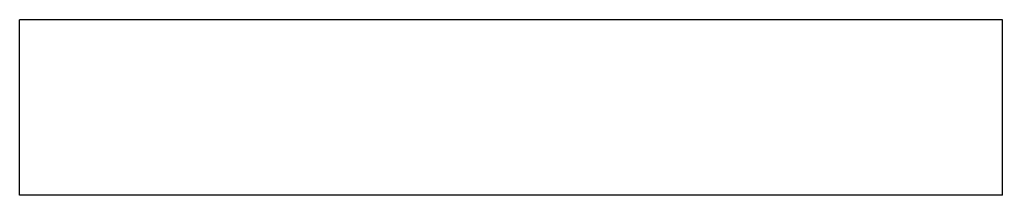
# Model space of a CAD drawing. Header units: millimetres. Extents: x -35.6 to 35.6, y 4 to 16.7.
import ezdxf

# ---------------------------------------------------------------- set-up
doc = ezdxf.new("R2010")
doc.units = ezdxf.units.MM

msp = doc.modelspace()

# ---------------------------------------------------------------- linework, layer by layer
at = {"color": 7, "linetype": 'Continuous', "lineweight": 25}
for p, q in [((-35.56, 4), (-35.56, 16.7)), ((35.56, 16.7), (-35.56, 16.7)), ((35.56, 4), (35.56, 16.7)), ((35.56, 4), (-35.56, 4))]:
    msp.add_line(p, q, dxfattribs=at)

doc.saveas('drawing.dxf')
